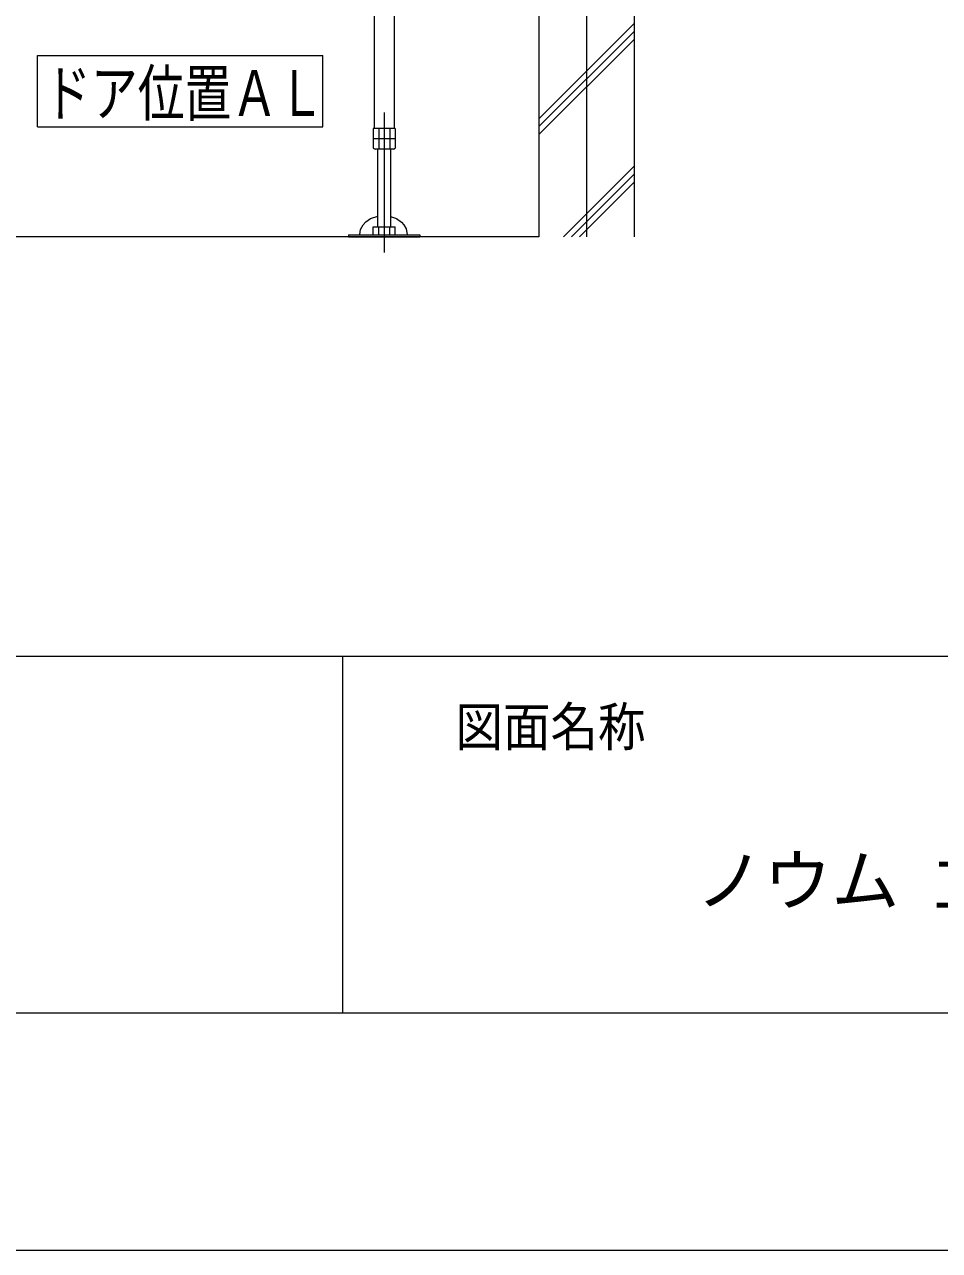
# Model space of a CAD drawing. Units: millimetres on the paper. Extents: x -305 to 305, y -152 to 152.
# Drawn here: x -214.4 to -175.9, y -148.5 to -96.9 of the extents above; entities that cross this region are included whole.
import ezdxf
from ezdxf.enums import TextEntityAlignment as Align

# ---------------------------------------------------------------- set-up
doc = ezdxf.new("R2010")
doc.units = ezdxf.units.MM
doc.linetypes.add('LONG_CHAIN', pattern=[21, 18, -1, 1, -1])
for name, color, linetype, lineweight in [('0-0_0', 7, 'Continuous', 9), ('0-1_VIEW0001', 7, 'Continuous', 9), ('0-3_1図面枠', 7, 'Continuous', 9), ('0-4_図面枠', 3, 'Continuous', 9), ('0-5_DEFPOINTS', 7, 'Continuous', 9)]:
    doc.layers.add(name, color=color, linetype=linetype, lineweight=lineweight)
doc.styles.add('ＭＳ ゴシック', font='')
doc.styles.get('ＭＳ ゴシック').set_extended_font_data('MS Gothic')

msp = doc.modelspace()

# ---------------------------------------------------------------- linework, layer by layer
at = {"layer": '0-0_0'}
msp.add_line((-201.017, -123.498), (-201.017, -138.498), dxfattribs=at)
msp.add_line((-201.017, -123.498), (-201.017, -138.498), dxfattribs=at)
at = {"layer": '0-1_VIEW0001', "linetype": 'LONG_CHAIN'}
for p, q in [((-190.758, -10.018), (-190.758, -105.851)), ((-199.258, -100.632), (-199.258, -106.518))]:
    msp.add_line(p, q, dxfattribs=at)
at = {"layer": '0-1_VIEW0001'}
for p, q in [((-192.758, -95.518), (-192.758, -105.851)), ((-188.758, -95.518), (-188.758, -105.851)), ((-199.681, -96.001), (-199.681, -101.305)), ((-198.835, -96.019), (-198.835, -101.305)), ((-192.758, -100.888), (-188.758, -96.888)), ((-192.758, -101.221), (-188.758, -97.221)), ((-192.758, -101.554), (-188.758, -97.554)), ((-213.837, -101.225), (-213.837, -98.225)), ((-213.837, -98.225), (-201.837, -98.225)), ((-201.837, -101.225), (-201.837, -98.225)), ((-213.837, -101.225), (-201.837, -101.225)), ((-198.796, -101.305), (-199.72, -101.305)), ((-199.72, -101.305), (-199.72, -102.126)), ((-199.489, -101.305), (-199.489, -102.171)), ((-199.027, -101.305), (-199.027, -102.171)), ((-198.875, -101.405), (-198.865, -101.405)), ((-198.796, -101.305), (-198.796, -102.126)), ((-198.796, -101.738), (-199.72, -101.738)), ((-199.72, -102.126), (-199.641, -102.171)), ((-198.875, -102.171), (-199.641, -102.171)), ((-199.525, -105.441), (-199.525, -102.171)), ((-198.991, -102.171), (-198.991, -105.441)), ((-198.875, -102.171), (-198.796, -102.126)), ((-191.722, -105.851), (-188.758, -102.887)), ((-191.389, -105.851), (-188.758, -103.22)), ((-191.056, -105.851), (-188.758, -103.553)), ((-199.72, -105.775), (-199.72, -105.441)), ((-199.72, -105.441), (-198.796, -105.441)), ((-199.489, -105.775), (-199.489, -105.441)), ((-199.027, -105.775), (-199.027, -105.441)), ((-198.796, -105.775), (-198.796, -105.441)), ((-192.758, -105.851), (-249.425, -105.851))]:
    msp.add_line(p, q, dxfattribs=at)
for points in [[(-200.29, -105.775), (-200.29, -105.762), (-200.256, -105.554), (-200.145, -105.347), (-200.029, -105.222), (-199.831, -105.089), (-199.525, -104.984)], [(-198.991, -104.998), (-198.748, -105.089), (-198.538, -105.234), (-198.43, -105.353), (-198.334, -105.527), (-198.29, -105.762), (-198.29, -105.775)], [(-200.758, -105.775), (-197.758, -105.775), (-197.758, -105.851)], [(-200.758, -105.775), (-200.758, -105.851), (-197.758, -105.851)]]:
    msp.add_lwpolyline(points, dxfattribs=at)
at = {"layer": '0-4_図面枠'}
msp.add_line((-291.017, -123.498), (108.983, -123.498), dxfattribs=at)
msp.add_lwpolyline([(-291.017, -138.498), (108.983, -138.498), (108.983, 138.502), (-291.017, 138.502)], close=True, dxfattribs=at)
at = {"layer": '0-5_DEFPOINTS'}
msp.add_line((118.983, -148.498), (-301.017, -148.498), dxfattribs=at)

# ---------------------------------------------------------------- texts
at = {"layer": '0-1_VIEW0001', "style": 'ＭＳ ゴシック', "width": 0.75}
msp.add_text('ドア位置ＡＬ', height=1.921, dxfattribs=at).set_placement((-213.552, -101.345), align=Align.BOTTOM_LEFT)
at = {"layer": '0-3_1図面枠', "style": 'ＭＳ ゴシック', "width": 0.9}
msp.add_text('図面名称', height=1.628, dxfattribs=at).set_placement((-196.268, -127.769), align=Align.BOTTOM_LEFT)
at = {"layer": '0-3_1図面枠', "style": 'ＭＳ ゴシック'}
msp.add_text('ノウム 立面図（ミラーなし、シャワーフックプラン） 1616 標準（浴槽パンあり） AL/BL', height=2.092, dxfattribs=at).set_placement((-186.165, -134.602), align=Align.BOTTOM_LEFT)

doc.saveas('drawing.dxf')
